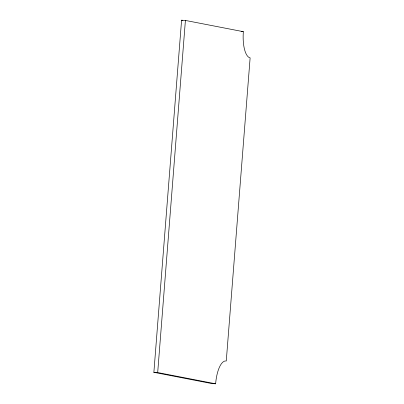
<?xml version="1.0" encoding="UTF-8"?>
<svg xmlns="http://www.w3.org/2000/svg" width="404" height="404" viewBox="0 0 404 404"><rect width="100%" height="100%" fill="white"/><g stroke="black" fill="none" stroke-linecap="round" stroke-linejoin="round"><path stroke-width="0.61" d="M153.874 372.316L181.583 20.2L185.406 20.437L243.349 31.684A24.583 8.802 -86.5 0 0 250.127 57.858L226.27 361.004A24.583 8.802 -86.5 0 0 215.64 383.8L211.817 383.563L153.874 372.316L157.691 372.554L215.64 383.8M157.691 372.554L185.406 20.437M241.168 31.547L243.349 31.684M181.583 20.2L182.815 20.437"/></g></svg>
